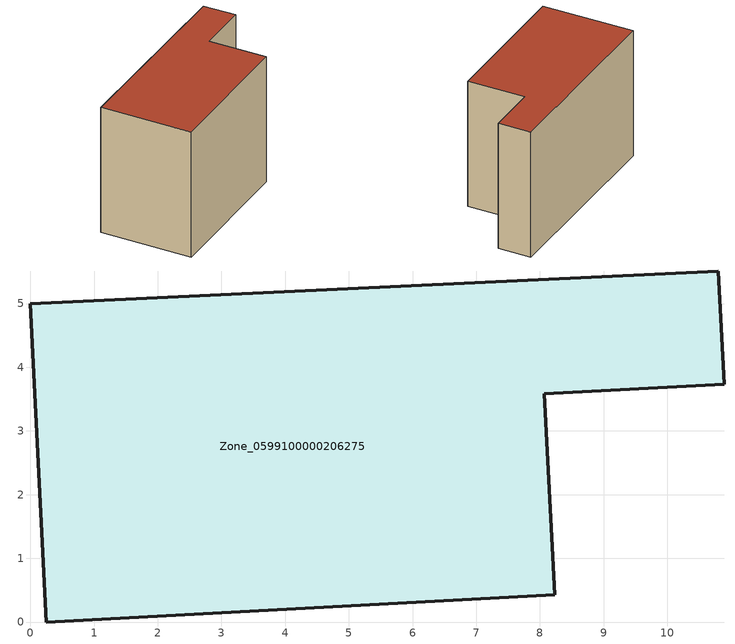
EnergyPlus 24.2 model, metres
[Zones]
Zone_0599100000206275
 floor ground (C_G): 0,5 10.8,5.51 10.89,3.73 8.07,3.58 8.23,0.43 0.25,0 z0
 wall outside (C_F): 0.25,0 8.23,0.43 8.07,3.58 10.89,3.73 10.8,5.51 0,5 0.25,0 z0:7.17
 roof outside (C_R): 10.8,5.51 0,5 0.25,0 8.23,0.43 8.07,3.58 10.89,3.73 z7.17
[BUILDING]
Pand.0599100000206275: North Axis=0; Terrain=City; Loads Convergence Tolerance Value=0.04; Temperature Convergence Tolerance Value=0.4; Solar Distribution=FullExterior; Maximum Number of Warmup Days=25; Minimum Number of Warmup Days=1
[Site:Location]
Rotterdam.The.Hague.AP_ZH_NLD Design_Conditions: Latitude=51.96; Longitude=4.45; Time Zone=1; Elevation=-4.5
[SITE:GROUNDTEMPERATURE:BUILDINGSURFACE]
18, 18, 18, 18, 18, 18, 18, 18, 18, 18, 18, 18
[MATERIAL] Thermal Absorptance=0.9; Solar Absorptance=0.7; Visible Absorptance=0.7
Name | Roughness | Thickness | Conductivity | Density | Specific Heat
G.TC.1946 | MediumSmooth | 0.15 | 1 | 540 | 1210
F.TC.1946 | Rough | 0.3 | 0.857143 | 1920 | 840
R.TC.1946 | MediumRough | 0.2 | 0.909091 | 1500 | 1000
[CONSTRUCTION]
C_G: G.TC.1946
C_F: F.TC.1946
C_R: R.TC.1946
[ZONE]
Zone_0599100000206275: Type=1; Multiplier=1; Ceiling Height=Autocalculate; Volume=Autocalculate; Floor Area=autocalculate; Part of Total Floor Area=Yes
[ZONEINFILTRATION:DESIGNFLOWRATE]
Infil_Zone_0599100000206275: Zone or ZoneList or Space or SpaceList=Zone_0599100000206275; Schedule=AlwaysOn; Design Flow Rate Calculation Method=Flow/Area; Flow Rate per Floor Area=0.003; Constant Term Coefficient=1; Temperature Term Coefficient=0; Velocity Term Coefficient=0; Velocity Squared Term Coefficient=0
[HVACTEMPLATE:ZONE:IDEALLOADSAIRSYSTEM]
Zone_0599100000206275: Maximum Heating Supply Air Temperature=50; Minimum Cooling Supply Air Temperature=13; Maximum Heating Supply Air Humidity Ratio=0.0156; Minimum Cooling Supply Air Humidity Ratio=0.0077; Heating Limit=NoLimit; Cooling Limit=NoLimit; Dehumidification Control Type=ConstantSensibleHeatRatio; Cooling Sensible Heat Ratio=0.7; Dehumidification Setpoint=60; Humidification Control Type=None; Humidification Setpoint=30; Outdoor Air Method=None; Outdoor Air Flow Rate per Person=0.00944; Outdoor Air Flow Rate per Zone Floor Area=0; Outdoor Air Flow Rate per Zone=0; Demand Controlled Ventilation Type=None; Outdoor Air Economizer Type=NoEconomizer; Heat Recovery Type=None; Sensible Heat Recovery Effectiveness=0.7; Latent Heat Recovery Effectiveness=0.65
[ZONECONTROL:THERMOSTAT]
ThermostatControl_Zone_0599100000206275: Zone or ZoneList=Zone_0599100000206275; Control Type Schedule=DualSetpointControlType; Control 1=Thermostat_Zone_0599100000206275; Temperature Difference Between Cutout And Setpoint=0
[THERMOSTATSETPOINT:DUALSETPOINT]
Thermostat_Zone_0599100000206275: Heating Setpoint Temperature Schedule=HeatingSetpoint_Zone_0599100000206275; Cooling Setpoint Temperature Schedule=CoolingSetpoint_Zone_0599100000206275
[SCHEDULE:COMPACT]
HeatingSetpoint_Zone_0599100000206275: Through: 12/31, For: AllDays, Until: 24:00, 21
CoolingSetpoint_Zone_0599100000206275: Through: 12/31, For: AllDays, Until: 24:00, 24
DualSetpointControlType: Through: 12/31, For: AllDays, Until: 24:00, 4
AlwaysOn: Through: 12/31, For: AllDays, Until: 24:00, 1
